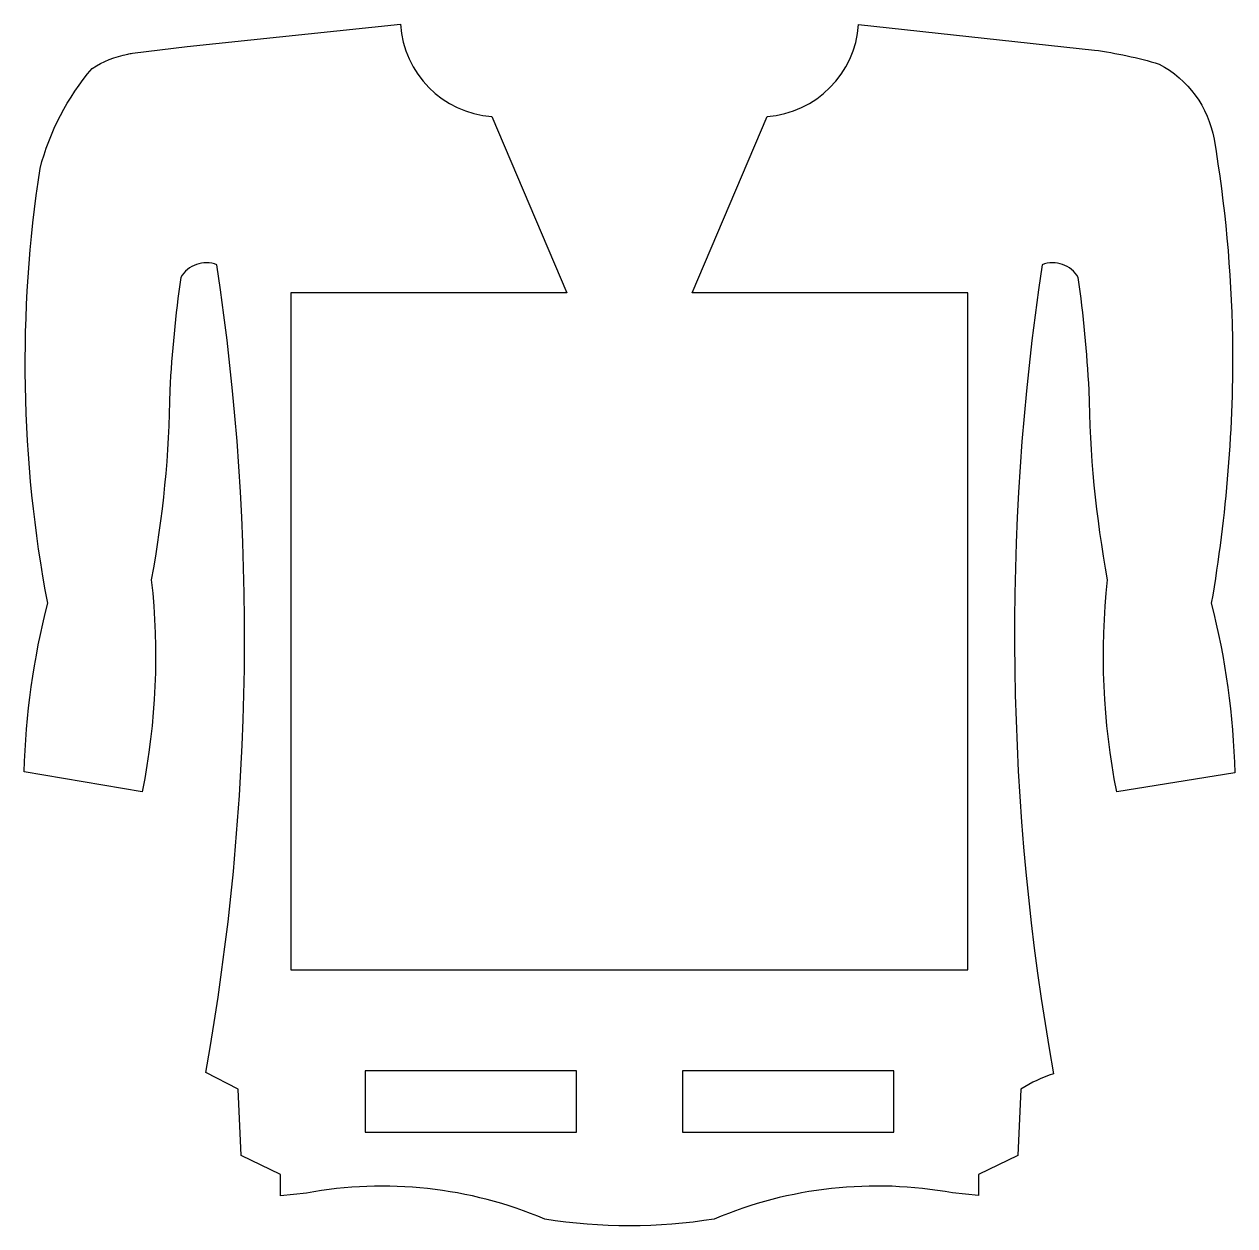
# Model space of a CAD drawing. Header units: millimetres. Extents: x 22.5 to 79.7, y 20.2 to 77.
import ezdxf

# ---------------------------------------------------------------- set-up
doc = ezdxf.new("R2010")
doc.units = ezdxf.units.MM
doc.layers.add('grabado linea medio', color=3, linetype='Continuous', true_color=0x00ff00)

msp = doc.modelspace()

# ---------------------------------------------------------------- linework, layer by layer
at = {"layer": 'grabado linea medio'}
msp.add_lwpolyline([(47.057, 20.474, 0.146568), (35.788, 21.707), (34.563, 21.581), (34.563, 22.581), (32.706, 23.481), (32.556, 26.619), (31.037, 27.405, 0.081567), (31.559, 65.584, 0.367516), (29.846, 64.978, 0.021077), (29.333, 59.66, -0.042735), (28.459, 50.695, -0.076607), (28.028, 40.674), (22.45, 41.621, -0.055046), (23.559, 49.584, -0.084845), (23.202, 70.131, -0.115522), (25.666, 74.862, -0.091165), (27.342, 75.542, -0.007095), (27.561, 75.585), (30.155, 75.902), (40.23, 76.953, 0.373905), (44.559, 72.584), (48.102, 64.262), (35.06, 64.262), (35.06, 32.262), (67.06, 32.262), (67.06, 64.262), (54.018, 64.262), (57.561, 72.584, 0.373053), (61.889, 76.939), (73.033, 75.731, -0.039195), (76.095, 75.07, -0.231814), (78.689, 71.516, -0.036894), (79.563, 62.146, -0.045536), (78.561, 49.584, -0.055412), (79.671, 41.568), (74.092, 40.669, -0.076163), (73.66, 50.694, -0.042735), (72.787, 59.66, 0.021077), (72.274, 64.978, 0.367516), (70.561, 65.584, 0.081567), (71.102, 27.347, 0.062254), (69.565, 26.622), (69.415, 23.484), (67.559, 22.584), (67.559, 21.584), (66.333, 21.71, 0.146568), (55.065, 20.475, -0.07916)], format="xyb", close=True, dxfattribs=at)
for points in [[(38.56, 24.584), (48.56, 24.584), (48.56, 27.484), (38.56, 27.484)], [(63.56, 27.484), (53.56, 27.484), (53.56, 24.584), (63.56, 24.584)]]:
    msp.add_lwpolyline(points, close=True, dxfattribs=at)

doc.saveas('drawing.dxf')
